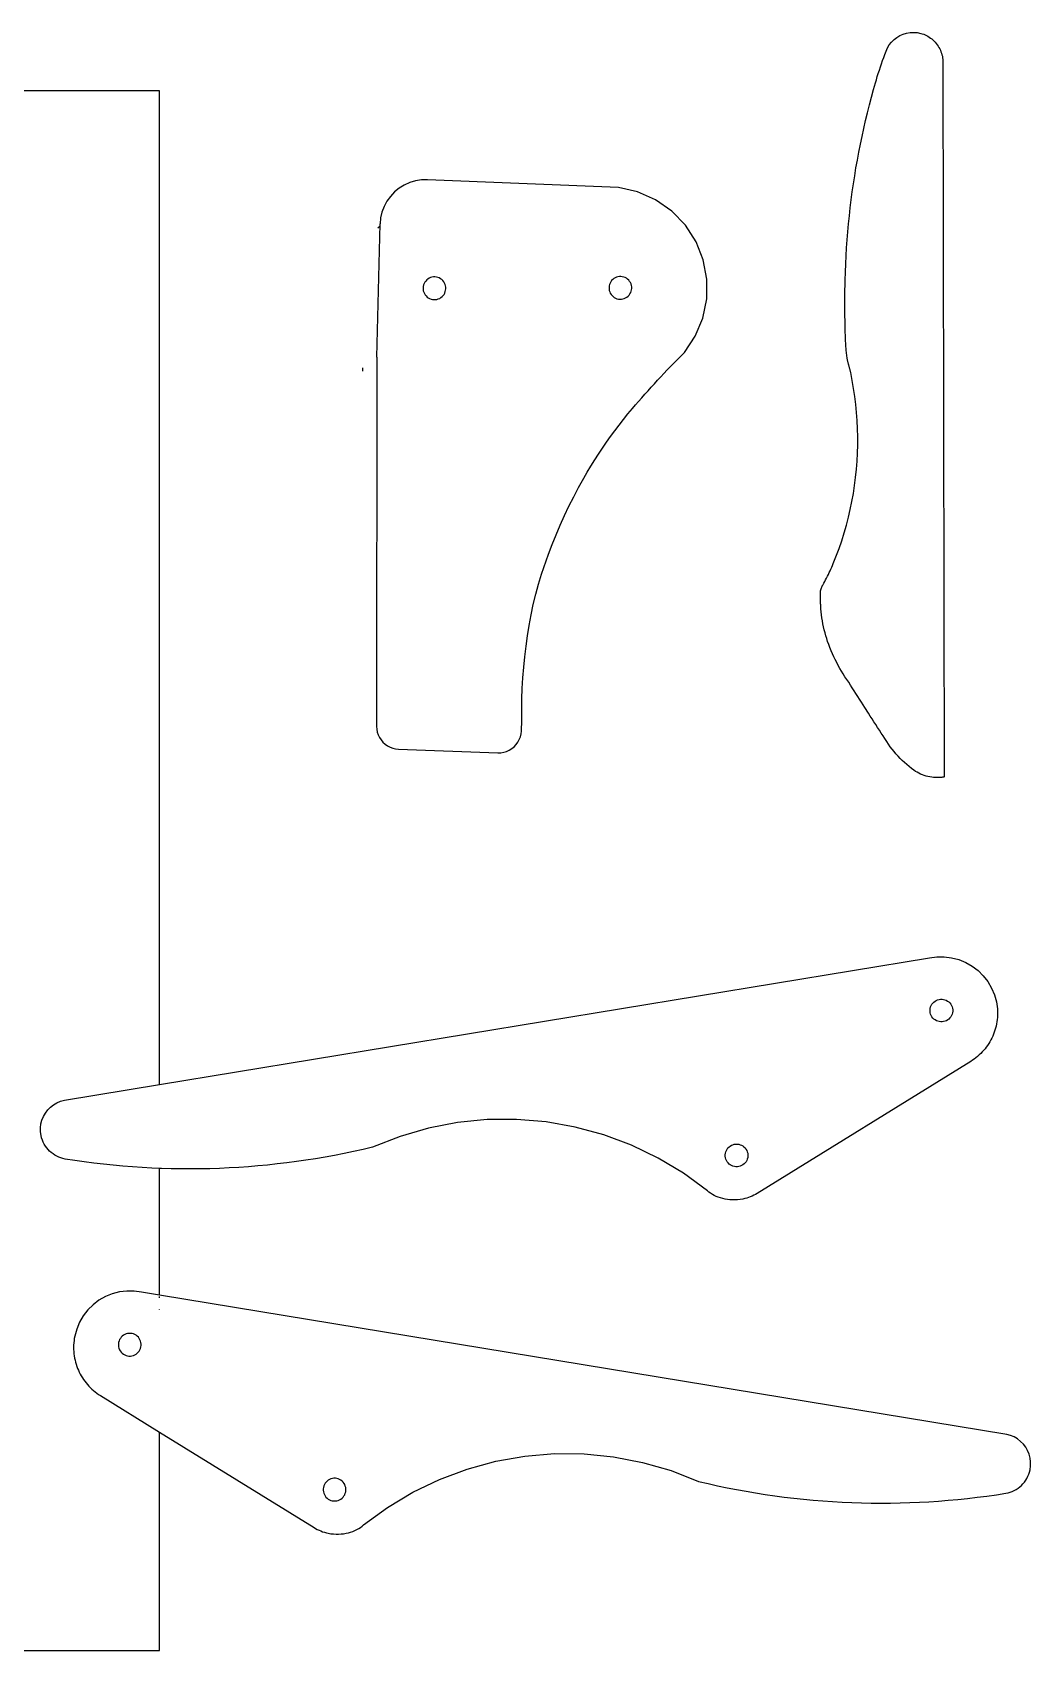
# Model space of a CAD drawing. Extents: x -8 to 8, y -4.7 to 4.7.
# Drawn here: x 2.22 to 7.98, y -4.67 to 4.67 of the extents above; entities that cross this region are included whole.
import ezdxf

# ---------------------------------------------------------------- set-up
doc = ezdxf.new("R2010")
doc.units = 0
doc.header["$MEASUREMENT"] = 0
doc.layers.get('0').update_dxf_attribs({"linetype": 'CONTINUOUS'})

msp = doc.modelspace()

# ---------------------------------------------------------------- linework, layer by layer
for p, q in [((7.2833, 4.6675), (7.3038, 4.6685)), ((7.3038, 4.6685), (7.3243, 4.6669)), ((7.1443, 4.5597), (7.1527, 4.5785)), ((7.1527, 4.5785), (7.1633, 4.5961)), ((7.1633, 4.5961), (7.176, 4.6123)), ((7.176, 4.6123), (7.1906, 4.6268)), ((7.1906, 4.6268), (7.2069, 4.6393)), ((7.2069, 4.6393), (7.2245, 4.6499)), ((7.2245, 4.6499), (7.2433, 4.6581)), ((7.2433, 4.6581), (7.263, 4.6641)), ((7.263, 4.6641), (7.2833, 4.6675)), ((7.3243, 4.6669), (7.3445, 4.6629)), ((7.3445, 4.6629), (7.3532, 4.6603)), ((7.3532, 4.6603), (7.3617, 4.6573)), ((7.3617, 4.6573), (7.37, 4.6539)), ((7.37, 4.6539), (7.3782, 4.65)), ((7.3782, 4.65), (7.3861, 4.6457)), ((7.3861, 4.6457), (7.3938, 4.641)), ((7.3938, 4.641), (7.4012, 4.6359)), ((7.4012, 4.6359), (7.4084, 4.6304)), ((7.4084, 4.6304), (7.4152, 4.6245)), ((7.4152, 4.6245), (7.4217, 4.6183)), ((7.4217, 4.6183), (7.4279, 4.6117)), ((7.4279, 4.6117), (7.4338, 4.6048)), ((7.4338, 4.6048), (7.4394, 4.5975)), ((7.4394, 4.5975), (7.4446, 4.5898)), ((7.4446, 4.5898), (7.4494, 4.5819)), ((7.4494, 4.5819), (7.4538, 4.5738)), ((7.1119, 4.4687), (7.1181, 4.487)), ((7.1181, 4.487), (7.1245, 4.5052)), ((7.1245, 4.5052), (7.1309, 4.5235)), ((7.1309, 4.5235), (7.1375, 4.5416)), ((7.1375, 4.5416), (7.1443, 4.5597)), ((7.4538, 4.5738), (7.4577, 4.5655)), ((7.4577, 4.5655), (7.4613, 4.5569)), ((7.4613, 4.5569), (7.4644, 4.5482)), ((7.4644, 4.5482), (7.467, 4.5394)), ((7.467, 4.5394), (7.4692, 4.5304)), ((7.4692, 4.5304), (7.4709, 4.5213)), ((7.4709, 4.5213), (7.4721, 4.5122)), ((7.4721, 4.5122), (7.4787, 0.3724)), ((7.083, 4.3764), (7.0885, 4.395)), ((7.0885, 4.395), (7.0941, 4.4135)), ((7.0941, 4.4135), (7.0999, 4.4319)), ((7.0999, 4.4319), (7.1059, 4.4503)), ((7.1059, 4.4503), (7.1119, 4.4687)), ((2.9553, 4.3315), (-6.0447, 4.3315)), ((2.9553, -1.4026), (2.9553, 4.3315)), ((7.0601, 4.2945), (7.0723, 4.3393)), ((7.0723, 4.3393), (7.0776, 4.3579)), ((7.0776, 4.3579), (7.083, 4.3764)), ((7.0263, 4.1593), (7.0371, 4.2045)), ((7.0371, 4.2045), (7.0484, 4.2495)), ((7.0484, 4.2495), (7.0601, 4.2945)), ((7.0061, 4.0686), (7.016, 4.114)), ((7.016, 4.114), (7.0263, 4.1593)), ((6.9877, 3.9776), (6.9967, 4.0232)), ((6.9967, 4.0232), (7.0061, 4.0686)), ((6.9712, 3.8862), (6.9792, 3.9319)), ((6.9792, 3.9319), (6.9877, 3.9776)), ((6.9566, 3.7944), (6.9637, 3.8403)), ((6.9637, 3.8403), (6.9712, 3.8862)), ((4.3099, 3.7477), (4.2862, 3.7224)), ((4.3366, 3.7696), (4.3099, 3.7477)), ((4.3661, 3.7878), (4.3366, 3.7696)), ((4.3976, 3.802), (4.3661, 3.7878)), ((4.4308, 3.8118), (4.3976, 3.802)), ((4.465, 3.8173), (4.4308, 3.8118)), ((4.4995, 3.8181), (4.465, 3.8173)), ((5.601, 3.773), (4.4995, 3.8181)), ((5.7117, 3.7481), (5.601, 3.773)), ((5.8155, 3.7024), (5.7117, 3.7481)), ((6.9439, 3.7024), (6.95, 3.7485)), ((6.95, 3.7485), (6.9566, 3.7944)), ((4.2499, 3.6637), (4.2379, 3.6312)), ((4.2661, 3.6942), (4.2499, 3.6637)), ((4.2862, 3.7224), (4.2661, 3.6942)), ((5.9085, 3.6376), (5.8155, 3.7024)), ((6.933, 3.6101), (6.9382, 3.6563)), ((6.9382, 3.6563), (6.9439, 3.7024)), ((4.2079, 2.7949), (4.227, 3.563)), ((4.2142, 3.5404), (4.2268, 3.5517)), ((4.2302, 3.5975), (4.227, 3.563)), ((4.2379, 3.6312), (4.2302, 3.5975)), ((5.9873, 3.5561), (5.9085, 3.6376)), ((6.0488, 3.4608), (5.9873, 3.5561)), ((6.9241, 3.5176), (6.9283, 3.5639)), ((6.9283, 3.5639), (6.933, 3.6101)), ((6.0909, 3.3556), (6.0488, 3.4608)), ((6.9171, 3.425), (6.9203, 3.4713)), ((6.9203, 3.4713), (6.9241, 3.5176)), ((6.9119, 3.3322), (6.9143, 3.3786)), ((6.9143, 3.3786), (6.9171, 3.425)), ((6.1119, 3.2441), (6.0909, 3.3556)), ((6.9087, 3.2393), (6.9101, 3.2858)), ((6.9101, 3.2858), (6.9119, 3.3322)), ((4.4757, 3.2031), (4.4748, 3.1946)), ((4.4748, 3.1946), (4.475, 3.186)), ((4.475, 3.186), (4.4763, 3.1775)), ((4.4777, 3.2114), (4.4757, 3.2031)), ((4.4763, 3.1775), (4.4787, 3.1693)), ((4.4808, 3.2194), (4.4777, 3.2114)), ((4.4849, 3.2269), (4.4808, 3.2194)), ((4.4899, 3.2338), (4.4849, 3.2269)), ((4.4958, 3.24), (4.4899, 3.2338)), ((4.5025, 3.2454), (4.4958, 3.24)), ((4.5098, 3.2499), (4.5025, 3.2454)), ((4.5176, 3.2533), (4.5098, 3.2499)), ((4.5258, 3.2558), (4.5176, 3.2533)), ((4.5343, 3.2571), (4.5258, 3.2558)), ((4.5428, 3.2573), (4.5343, 3.2571)), ((4.5514, 3.2564), (4.5428, 3.2573)), ((4.5597, 3.2544), (4.5514, 3.2564)), ((4.5677, 3.2513), (4.5597, 3.2544)), ((4.5752, 3.2472), (4.5677, 3.2513)), ((4.5821, 3.2421), (4.5752, 3.2472)), ((4.5883, 3.2362), (4.5821, 3.2421)), ((4.5937, 3.2296), (4.5883, 3.2362)), ((4.5982, 3.2223), (4.5937, 3.2296)), ((4.6016, 3.2144), (4.5982, 3.2223)), ((4.604, 3.2062), (4.6016, 3.2144)), ((4.6026, 3.1724), (4.6047, 3.1807)), ((4.6054, 3.1978), (4.604, 3.2062)), ((4.6047, 3.1807), (4.6056, 3.1892)), ((4.6056, 3.1892), (4.6054, 3.1978)), ((5.548, 3.2054), (5.5471, 3.1969)), ((5.5471, 3.1969), (5.5473, 3.1884)), ((5.5473, 3.1884), (5.5486, 3.1799)), ((5.55, 3.2138), (5.548, 3.2054)), ((5.5486, 3.1799), (5.5511, 3.1717)), ((5.5531, 3.2217), (5.55, 3.2138)), ((5.5572, 3.2293), (5.5531, 3.2217)), ((5.5622, 3.2362), (5.5572, 3.2293)), ((5.5682, 3.2424), (5.5622, 3.2362)), ((5.5748, 3.2478), (5.5682, 3.2424)), ((5.5821, 3.2522), (5.5748, 3.2478)), ((5.59, 3.2557), (5.5821, 3.2522)), ((5.5982, 3.2581), (5.59, 3.2557)), ((5.6066, 3.2594), (5.5982, 3.2581)), ((5.6152, 3.2596), (5.6066, 3.2594)), ((5.6237, 3.2587), (5.6152, 3.2596)), ((5.632, 3.2567), (5.6237, 3.2587)), ((5.64, 3.2536), (5.632, 3.2567)), ((5.6475, 3.2495), (5.64, 3.2536)), ((5.6545, 3.2445), (5.6475, 3.2495)), ((5.6607, 3.2386), (5.6545, 3.2445)), ((5.666, 3.2319), (5.6607, 3.2386)), ((5.6705, 3.2246), (5.666, 3.2319)), ((5.674, 3.2168), (5.6705, 3.2246)), ((5.6719, 3.1667), (5.675, 3.1747)), ((5.6764, 3.2086), (5.674, 3.2168)), ((5.675, 3.1747), (5.677, 3.183)), ((5.6777, 3.2001), (5.6764, 3.2086)), ((5.677, 3.183), (5.6779, 3.1916)), ((5.6779, 3.1916), (5.6777, 3.2001)), ((6.111, 3.1307), (6.1119, 3.2441)), ((6.9073, 3.1508), (6.9076, 3.1803)), ((6.9076, 3.1803), (6.9081, 3.2098)), ((6.9081, 3.2098), (6.9087, 3.2393)), ((4.4787, 3.1693), (4.4822, 3.1615)), ((4.4822, 3.1615), (4.4866, 3.1542)), ((4.4866, 3.1542), (4.492, 3.1475)), ((4.492, 3.1475), (4.4982, 3.1416)), ((4.4982, 3.1416), (4.5051, 3.1366)), ((4.5051, 3.1366), (4.5127, 3.1325)), ((4.5127, 3.1325), (4.5206, 3.1294)), ((4.5206, 3.1294), (4.529, 3.1274)), ((4.529, 3.1274), (4.5375, 3.1265)), ((4.5375, 3.1265), (4.546, 3.1267)), ((4.546, 3.1267), (4.5545, 3.128)), ((4.5545, 3.128), (4.5627, 3.1304)), ((4.5627, 3.1304), (4.5705, 3.1339)), ((4.5705, 3.1339), (4.5779, 3.1384)), ((4.5779, 3.1384), (4.5845, 3.1437)), ((4.5845, 3.1437), (4.5904, 3.1499)), ((4.5904, 3.1499), (4.5955, 3.1569)), ((4.5955, 3.1569), (4.5996, 3.1644)), ((4.5996, 3.1644), (4.6026, 3.1724)), ((5.5511, 3.1717), (5.5545, 3.1639)), ((5.5545, 3.1639), (5.559, 3.1565)), ((5.559, 3.1565), (5.5644, 3.1499)), ((5.5644, 3.1499), (5.5706, 3.144)), ((5.5706, 3.144), (5.5775, 3.1389)), ((5.5775, 3.1389), (5.585, 3.1348)), ((5.585, 3.1348), (5.593, 3.1318)), ((5.593, 3.1318), (5.6013, 3.1297)), ((5.6013, 3.1297), (5.6098, 3.1288)), ((5.6098, 3.1288), (5.6184, 3.129)), ((5.6184, 3.129), (5.6268, 3.1304)), ((5.6268, 3.1304), (5.6351, 3.1328)), ((5.6351, 3.1328), (5.6429, 3.1362)), ((5.6429, 3.1362), (5.6502, 3.1407)), ((5.6502, 3.1407), (5.6569, 3.1461)), ((5.6569, 3.1461), (5.6628, 3.1523)), ((5.6628, 3.1523), (5.6678, 3.1592)), ((5.6678, 3.1592), (5.6719, 3.1667)), ((6.0883, 3.0197), (6.111, 3.1307)), ((6.9071, 3.1213), (6.9073, 3.1508)), ((6.9071, 3.0917), (6.9071, 3.1213)), ((6.9072, 3.0622), (6.9071, 3.0917)), ((6.0446, 2.915), (6.0883, 3.0197)), ((6.9075, 3.0327), (6.9072, 3.0622)), ((6.908, 3.0032), (6.9075, 3.0327)), ((6.9086, 2.9737), (6.908, 3.0032)), ((5.9816, 2.8208), (6.0446, 2.915)), ((6.9094, 2.9442), (6.9086, 2.9737)), ((6.9103, 2.9146), (6.9094, 2.9442)), ((6.9114, 2.8851), (6.9103, 2.9146)), ((5.9016, 2.7405), (5.9816, 2.8208)), ((6.9118, 2.8774), (6.9114, 2.8851)), ((6.9122, 2.8697), (6.9118, 2.8774)), ((6.9126, 2.862), (6.9122, 2.8697)), ((6.9132, 2.8542), (6.9126, 2.862)), ((6.9138, 2.8465), (6.9132, 2.8542)), ((6.9144, 2.8388), (6.9138, 2.8465)), ((6.9152, 2.8311), (6.9144, 2.8388)), ((6.916, 2.8234), (6.9152, 2.8311)), ((6.9168, 2.8157), (6.916, 2.8234)), ((6.9178, 2.808), (6.9168, 2.8157)), ((6.9188, 2.8004), (6.9178, 2.808)), ((4.1251, 2.7323), (4.1251, 2.7128)), ((4.2079, 2.7949), (4.2067, 0.664)), ((5.864, 2.7011), (5.8827, 2.7208)), ((5.8827, 2.7208), (5.9016, 2.7405)), ((6.9198, 2.7927), (6.9188, 2.8004)), ((6.9204, 2.789), (6.9198, 2.7927)), ((6.921, 2.7854), (6.9204, 2.789)), ((6.9216, 2.7817), (6.921, 2.7854)), ((6.9223, 2.7781), (6.9216, 2.7817)), ((6.923, 2.7745), (6.9223, 2.7781)), ((6.9238, 2.7709), (6.923, 2.7745)), ((6.9246, 2.7672), (6.9238, 2.7709)), ((6.9255, 2.7636), (6.9246, 2.7672)), ((6.9264, 2.7601), (6.9255, 2.7636)), ((6.9274, 2.7565), (6.9264, 2.7601)), ((6.9284, 2.7529), (6.9274, 2.7565)), ((6.9294, 2.7494), (6.9284, 2.7529)), ((6.9305, 2.7458), (6.9294, 2.7494)), ((6.9315, 2.7423), (6.9305, 2.7458)), ((6.9325, 2.7387), (6.9315, 2.7423)), ((6.9335, 2.7351), (6.9325, 2.7387)), ((6.9344, 2.7316), (6.9335, 2.7351)), ((6.9354, 2.728), (6.9344, 2.7316)), ((6.9363, 2.7244), (6.9354, 2.728)), ((6.9372, 2.7208), (6.9363, 2.7244)), ((6.938, 2.7172), (6.9372, 2.7208)), ((6.9389, 2.7136), (6.938, 2.7172)), ((6.9397, 2.71), (6.9389, 2.7136)), ((6.9405, 2.7064), (6.9397, 2.71)), ((5.7719, 2.6009), (5.7901, 2.6211)), ((5.7901, 2.6211), (5.8084, 2.6413)), ((5.8084, 2.6413), (5.8268, 2.6613)), ((5.8268, 2.6613), (5.8454, 2.6813)), ((5.8454, 2.6813), (5.864, 2.7011)), ((6.9497, 2.6605), (6.9405, 2.7064)), ((6.9577, 2.6144), (6.9497, 2.6605)), ((6.9647, 2.568), (6.9577, 2.6144)), ((5.7002, 2.519), (5.718, 2.5396)), ((5.718, 2.5396), (5.7359, 2.5602)), ((5.7359, 2.5602), (5.7538, 2.5806)), ((5.7538, 2.5806), (5.7719, 2.6009)), ((6.9704, 2.5216), (6.9647, 2.568)), ((6.975, 2.475), (6.9704, 2.5216)), ((5.6053, 2.4027), (5.6306, 2.435)), ((5.6306, 2.435), (5.6563, 2.4668)), ((5.6563, 2.4668), (5.6826, 2.4983)), ((5.6826, 2.4983), (5.7002, 2.519)), ((6.9784, 2.4283), (6.975, 2.475)), ((6.9806, 2.3815), (6.9784, 2.4283)), ((5.5325, 2.3036), (5.5562, 2.337)), ((5.5562, 2.337), (5.5805, 2.37)), ((5.5805, 2.37), (5.6053, 2.4027)), ((6.9816, 2.3347), (6.9806, 2.3815)), ((6.9815, 2.2878), (6.9816, 2.3347)), ((5.4865, 2.2357), (5.5093, 2.2698)), ((5.5093, 2.2698), (5.5325, 2.3036)), ((6.9777, 2.1943), (6.9802, 2.241)), ((6.9802, 2.241), (6.9815, 2.2878)), ((5.4216, 2.1313), (5.4427, 2.1665)), ((5.4427, 2.1665), (5.4644, 2.2013)), ((5.4644, 2.2013), (5.4865, 2.2357)), ((6.9693, 2.101), (6.9741, 2.1476)), ((6.9741, 2.1476), (6.9777, 2.1943)), ((5.3716, 2.043), (5.401, 2.0959)), ((5.401, 2.0959), (5.4216, 2.1313)), ((6.9561, 2.0082), (6.9633, 2.0545)), ((6.9633, 2.0545), (6.9693, 2.101)), ((5.3161, 1.9353), (5.3433, 1.9894)), ((5.3433, 1.9894), (5.3716, 2.043)), ((6.9383, 1.9162), (6.9478, 1.9621)), ((6.9478, 1.9621), (6.9561, 2.0082)), ((5.2652, 1.8255), (5.29, 1.8807)), ((5.29, 1.8807), (5.3161, 1.9353)), ((6.9159, 1.8251), (6.9277, 1.8705)), ((6.9277, 1.8705), (6.9383, 1.9162)), ((5.2414, 1.7698), (5.2652, 1.8255)), ((6.889, 1.7354), (6.903, 1.7801)), ((6.903, 1.7801), (6.9159, 1.8251)), ((5.1975, 1.6569), (5.2189, 1.7136)), ((5.2189, 1.7136), (5.2414, 1.7698)), ((6.8402, 1.6035), (6.8738, 1.691)), ((6.8738, 1.691), (6.889, 1.7354)), ((5.1584, 1.5423), (5.1975, 1.6569)), ((6.8312, 1.5824), (6.8358, 1.593)), ((6.8358, 1.593), (6.8402, 1.6035)), ((5.1407, 1.4844), (5.1584, 1.5423)), ((6.7854, 1.4899), (6.7909, 1.5)), ((6.7909, 1.5), (6.7963, 1.5101)), ((6.7963, 1.5101), (6.8016, 1.5203)), ((6.8016, 1.5203), (6.8068, 1.5305)), ((6.8068, 1.5305), (6.8119, 1.5408)), ((6.8119, 1.5408), (6.8169, 1.5511)), ((6.8169, 1.5511), (6.8218, 1.5615)), ((6.8218, 1.5615), (6.8266, 1.5719)), ((6.8266, 1.5719), (6.8312, 1.5824)), ((5.1105, 1.3667), (5.1241, 1.4262)), ((5.1241, 1.4262), (5.1407, 1.4844)), ((6.7658, 1.4373), (6.7659, 1.4385)), ((6.7658, 1.4361), (6.7658, 1.4373)), ((6.7658, 1.4349), (6.7658, 1.4361)), ((6.7658, 1.4338), (6.7658, 1.4349)), ((6.7658, 1.4275), (6.7658, 1.4338)), ((6.7659, 1.4213), (6.7658, 1.4275)), ((6.7659, 1.4385), (6.766, 1.4397)), ((6.766, 1.4151), (6.7659, 1.4213)), ((6.766, 1.4397), (6.7661, 1.4408)), ((6.7661, 1.4089), (6.766, 1.4151)), ((6.7661, 1.4408), (6.7662, 1.442)), ((6.7663, 1.4027), (6.7661, 1.4089)), ((6.7662, 1.442), (6.7664, 1.4432)), ((6.7665, 1.3965), (6.7663, 1.4027)), ((6.7664, 1.4432), (6.7666, 1.4443)), ((6.7666, 1.4443), (6.7668, 1.4455)), ((6.7668, 1.4455), (6.767, 1.4467)), ((6.767, 1.4467), (6.7673, 1.4478)), ((6.7673, 1.4478), (6.768, 1.4506)), ((6.768, 1.4506), (6.7687, 1.4534)), ((6.7687, 1.4534), (6.7695, 1.4562)), ((6.7695, 1.4562), (6.7704, 1.4589)), ((6.7704, 1.4589), (6.7714, 1.4616)), ((6.7714, 1.4616), (6.7724, 1.4643)), ((6.7724, 1.4643), (6.7735, 1.467)), ((6.7735, 1.467), (6.7746, 1.4696)), ((6.7746, 1.4696), (6.7758, 1.4722)), ((6.7758, 1.4722), (6.7771, 1.4748)), ((6.7771, 1.4748), (6.7784, 1.4774)), ((6.7784, 1.4774), (6.7798, 1.4799)), ((6.7798, 1.4799), (6.7854, 1.4899)), ((5.0981, 1.307), (5.1105, 1.3667)), ((6.7667, 1.3903), (6.7665, 1.3965)), ((6.7669, 1.3841), (6.7667, 1.3903)), ((6.7672, 1.3779), (6.7669, 1.3841)), ((6.7674, 1.3717), (6.7672, 1.3779)), ((6.7677, 1.3655), (6.7674, 1.3717)), ((6.768, 1.3593), (6.7677, 1.3655)), ((6.7692, 1.3419), (6.768, 1.3593)), ((6.7707, 1.3245), (6.7692, 1.3419)), ((6.7726, 1.3071), (6.7707, 1.3245)), ((5.0772, 1.1868), (5.087, 1.247)), ((5.087, 1.247), (5.0981, 1.307)), ((6.7749, 1.2898), (6.7726, 1.3071)), ((6.7777, 1.2725), (6.7749, 1.2898)), ((6.7808, 1.2553), (6.7777, 1.2725)), ((6.7843, 1.2382), (6.7808, 1.2553)), ((6.7882, 1.2212), (6.7843, 1.2382)), ((6.7925, 1.2043), (6.7882, 1.2212)), ((5.0613, 1.0659), (5.0686, 1.1264)), ((5.0686, 1.1264), (5.0772, 1.1868)), ((6.7972, 1.1874), (6.7925, 1.2043)), ((6.8023, 1.1707), (6.7972, 1.1874)), ((6.8078, 1.1541), (6.8023, 1.1707)), ((6.8141, 1.1363), (6.8078, 1.1541)), ((6.8208, 1.1185), (6.8141, 1.1363)), ((5.0552, 1.0052), (5.0613, 1.0659)), ((6.8278, 1.101), (6.8208, 1.1185)), ((6.8353, 1.0836), (6.8278, 1.101)), ((6.8431, 1.0663), (6.8353, 1.0836)), ((6.8513, 1.0492), (6.8431, 1.0663)), ((6.8598, 1.0323), (6.8513, 1.0492)), ((6.8687, 1.0156), (6.8598, 1.0323)), ((5.0469, 0.8835), (5.0504, 0.9444)), ((5.0504, 0.9444), (5.0552, 1.0052)), ((6.8779, 0.999), (6.8687, 1.0156)), ((6.8875, 0.9827), (6.8779, 0.999)), ((6.8975, 0.9666), (6.8875, 0.9827)), ((6.9077, 0.9507), (6.8975, 0.9666)), ((6.9184, 0.9346), (6.9077, 0.9507)), ((6.929, 0.9184), (6.9184, 0.9346)), ((5.0447, 0.8225), (5.0469, 0.8835)), ((6.9395, 0.9023), (6.929, 0.9184)), ((6.9501, 0.8861), (6.9395, 0.9023)), ((6.9606, 0.8699), (6.9501, 0.8861)), ((6.971, 0.8536), (6.9606, 0.8699)), ((6.9815, 0.8374), (6.971, 0.8536)), ((5.0438, 0.7615), (5.0447, 0.8225)), ((5.0441, 0.7005), (5.0438, 0.7615)), ((6.9919, 0.8211), (6.9815, 0.8374)), ((7.0022, 0.8048), (6.9919, 0.8211)), ((7.0126, 0.7885), (7.0022, 0.8048)), ((7.0229, 0.7722), (7.0126, 0.7885)), ((7.0434, 0.7395), (7.0229, 0.7722)), ((4.2067, 0.664), (4.2077, 0.6473)), ((5.0416, 0.6375), (5.0441, 0.7005)), ((7.0537, 0.7231), (7.0434, 0.7395)), ((7.0641, 0.7068), (7.0537, 0.7231)), ((7.0745, 0.6905), (7.0641, 0.7068)), ((7.0849, 0.6743), (7.0745, 0.6905)), ((7.0954, 0.6581), (7.0849, 0.6743)), ((7.1059, 0.6419), (7.0954, 0.6581)), ((4.2077, 0.6473), (4.2109, 0.6309)), ((4.2109, 0.6309), (4.2162, 0.615)), ((4.2162, 0.615), (4.2234, 0.5999)), ((4.2234, 0.5999), (4.2325, 0.5858)), ((4.2325, 0.5858), (4.2433, 0.5731)), ((4.2433, 0.5731), (4.2557, 0.5618)), ((4.2557, 0.5618), (4.2694, 0.5522)), ((5.0114, 0.5591), (5.0215, 0.573)), ((5.0215, 0.573), (5.0296, 0.588)), ((5.0296, 0.588), (5.0357, 0.6039)), ((5.0357, 0.6039), (5.0397, 0.6205)), ((5.0397, 0.6205), (5.0416, 0.6375)), ((7.1165, 0.6257), (7.1059, 0.6419)), ((7.1271, 0.6096), (7.1165, 0.6257)), ((7.1378, 0.5935), (7.1271, 0.6096)), ((7.1484, 0.5774), (7.1378, 0.5935)), ((7.1592, 0.5613), (7.1484, 0.5774)), ((7.1692, 0.5469), (7.1592, 0.5613)), ((4.2694, 0.5522), (4.2842, 0.5444)), ((4.2842, 0.5444), (4.2999, 0.5385)), ((4.2999, 0.5385), (4.3162, 0.5347)), ((4.3162, 0.5347), (4.3328, 0.5331)), ((4.3328, 0.5331), (4.9059, 0.512)), ((4.9059, 0.512), (4.923, 0.5125)), ((4.923, 0.5125), (4.9399, 0.5152)), ((4.9399, 0.5152), (4.9562, 0.5201)), ((4.9562, 0.5201), (4.9718, 0.5271)), ((4.9718, 0.5271), (4.9864, 0.536)), ((4.9864, 0.536), (4.9997, 0.5468)), ((4.9997, 0.5468), (5.0114, 0.5591)), ((7.1796, 0.5327), (7.1692, 0.5469)), ((7.1905, 0.5189), (7.1796, 0.5327)), ((7.2018, 0.5054), (7.1905, 0.5189)), ((7.2135, 0.4923), (7.2018, 0.5054)), ((7.2256, 0.4795), (7.2135, 0.4923)), ((7.238, 0.4671), (7.2256, 0.4795)), ((7.2508, 0.4551), (7.238, 0.4671)), ((7.264, 0.4434), (7.2508, 0.4551)), ((7.2776, 0.4322), (7.264, 0.4434)), ((7.2914, 0.4214), (7.2776, 0.4322)), ((7.3056, 0.411), (7.2914, 0.4214)), ((7.3148, 0.4048), (7.3056, 0.411)), ((7.3243, 0.3991), (7.3148, 0.4048)), ((7.334, 0.3939), (7.3243, 0.3991)), ((7.344, 0.3891), (7.334, 0.3939)), ((7.3542, 0.3848), (7.344, 0.3891)), ((7.3646, 0.3811), (7.3542, 0.3848)), ((7.3751, 0.3778), (7.3646, 0.3811)), ((7.3859, 0.3751), (7.3751, 0.3778)), ((7.3967, 0.3729), (7.3859, 0.3751)), ((7.4076, 0.3712), (7.3967, 0.3729)), ((7.4186, 0.3701), (7.4076, 0.3712)), ((7.4297, 0.3695), (7.4186, 0.3701)), ((7.4334, 0.3694), (7.4297, 0.3695)), ((7.4371, 0.3694), (7.4334, 0.3694)), ((7.4408, 0.3693), (7.4371, 0.3694)), ((7.4445, 0.3694), (7.4408, 0.3693)), ((7.4482, 0.3694), (7.4445, 0.3694)), ((7.4519, 0.3695), (7.4482, 0.3694)), ((7.4556, 0.3696), (7.4519, 0.3695)), ((7.4593, 0.3698), (7.4556, 0.3696)), ((7.463, 0.37), (7.4593, 0.3698)), ((7.4667, 0.3702), (7.463, 0.37)), ((7.4704, 0.3705), (7.4667, 0.3702)), ((7.4741, 0.3708), (7.4704, 0.3705)), ((7.4753, 0.371), (7.4741, 0.3708)), ((7.4765, 0.3714), (7.4753, 0.371)), ((7.4776, 0.3718), (7.4765, 0.3714)), ((7.4787, 0.3724), (7.4776, 0.3718)), ((2.9553, -1.4026), (7.3954, -0.6714)), ((7.3954, -0.6714), (7.4377, -0.6656)), ((7.4377, -0.6656), (7.4804, -0.6654)), ((7.4804, -0.6654), (7.5228, -0.6707)), ((7.5228, -0.6707), (7.5641, -0.6816)), ((7.5641, -0.6816), (7.6037, -0.6977)), ((7.6037, -0.6977), (7.6408, -0.7189)), ((7.6408, -0.7189), (7.6748, -0.7447)), ((7.6748, -0.7447), (7.7052, -0.7747)), ((7.7052, -0.7747), (7.7314, -0.8085)), ((7.7314, -0.8085), (7.7529, -0.8454)), ((7.4088, -0.9391), (7.414, -0.9323)), ((7.414, -0.9323), (7.42, -0.9262)), ((7.42, -0.9262), (7.4268, -0.921)), ((7.4268, -0.921), (7.4342, -0.9167)), ((7.4342, -0.9167), (7.4421, -0.9133)), ((7.4421, -0.9133), (7.4503, -0.9111)), ((7.4503, -0.9111), (7.4588, -0.9099)), ((7.4588, -0.9099), (7.4674, -0.9099)), ((7.4674, -0.9099), (7.4759, -0.9109)), ((7.4759, -0.9109), (7.4842, -0.9131)), ((7.4842, -0.9131), (7.4921, -0.9164)), ((7.4921, -0.9164), (7.4995, -0.9206)), ((7.4995, -0.9206), (7.5063, -0.9258)), ((7.5063, -0.9258), (7.5124, -0.9318)), ((7.5124, -0.9318), (7.5177, -0.9386)), ((7.7529, -0.8454), (7.7695, -0.8847)), ((7.7695, -0.8847), (7.7808, -0.9259)), ((7.7808, -0.9259), (7.7831, -0.9389)), ((7.3981, -0.9713), (7.3992, -0.9628)), ((7.3981, -0.9798), (7.3981, -0.9713)), ((7.3993, -0.9883), (7.3981, -0.9798)), ((7.3992, -0.9628), (7.4013, -0.9545)), ((7.4016, -0.9966), (7.3993, -0.9883)), ((7.4013, -0.9545), (7.4046, -0.9466)), ((7.4049, -1.0045), (7.4016, -0.9966)), ((7.4046, -0.9466), (7.4088, -0.9391)), ((7.4092, -1.0119), (7.4049, -1.0045)), ((7.4144, -1.0186), (7.4092, -1.0119)), ((7.4205, -1.0247), (7.4144, -1.0186)), ((7.4274, -1.0298), (7.4205, -1.0247)), ((7.5069, -1.0242), (7.5001, -1.0295)), ((7.5129, -1.0181), (7.5069, -1.0242)), ((7.5181, -1.0113), (7.5129, -1.0181)), ((7.5177, -0.9386), (7.522, -0.946)), ((7.5223, -1.0039), (7.5181, -1.0113)), ((7.522, -0.946), (7.5253, -0.9538)), ((7.5255, -0.9959), (7.5223, -1.0039)), ((7.5253, -0.9538), (7.5276, -0.9621)), ((7.5277, -0.9877), (7.5255, -0.9959)), ((7.5276, -0.9621), (7.5287, -0.9706)), ((7.5288, -0.9792), (7.5277, -0.9877)), ((7.5287, -0.9706), (7.5288, -0.9792)), ((7.7831, -0.9389), (7.785, -0.9518)), ((7.785, -0.9518), (7.7863, -0.9646)), ((7.7866, -1.0154), (7.7854, -1.0279)), ((7.7863, -0.9646), (7.7871, -0.9774)), ((7.7873, -1.0028), (7.7866, -1.0154)), ((7.7871, -0.9774), (7.7874, -0.9902)), ((7.7874, -0.9902), (7.7873, -1.0028)), ((7.4348, -1.0341), (7.4274, -1.0298)), ((7.4427, -1.0373), (7.4348, -1.0341)), ((7.451, -1.0395), (7.4427, -1.0373)), ((7.4595, -1.0406), (7.451, -1.0395)), ((7.4681, -1.0405), (7.4595, -1.0406)), ((7.4765, -1.0394), (7.4681, -1.0405)), ((7.4848, -1.0371), (7.4765, -1.0394)), ((7.4927, -1.0338), (7.4848, -1.0371)), ((7.5001, -1.0295), (7.4927, -1.0338)), ((7.7644, -1.1117), (7.7597, -1.1231)), ((7.7687, -1.1002), (7.7644, -1.1117)), ((7.7726, -1.0886), (7.7687, -1.1002)), ((7.7761, -1.0767), (7.7726, -1.0886)), ((7.7791, -1.0647), (7.7761, -1.0767)), ((7.7817, -1.0526), (7.7791, -1.0647)), ((7.7838, -1.0403), (7.7817, -1.0526)), ((7.7854, -1.0279), (7.7838, -1.0403)), ((7.7074, -1.2054), (7.6992, -1.2145)), ((7.7153, -1.196), (7.7074, -1.2054)), ((7.7228, -1.1864), (7.7153, -1.196)), ((7.7299, -1.1764), (7.7228, -1.1864)), ((7.7366, -1.1662), (7.7299, -1.1764)), ((7.743, -1.1558), (7.7366, -1.1662)), ((7.7489, -1.1451), (7.743, -1.1558)), ((7.7545, -1.1342), (7.7489, -1.1451)), ((7.7597, -1.1231), (7.7545, -1.1342)), ((7.6325, -1.2692), (6.4009, -2.0304)), ((7.643, -1.2624), (7.6325, -1.2692)), ((7.6532, -1.2553), (7.643, -1.2624)), ((7.663, -1.2478), (7.6532, -1.2553)), ((7.6726, -1.24), (7.663, -1.2478)), ((7.6818, -1.2318), (7.6726, -1.24)), ((7.6907, -1.2233), (7.6818, -1.2318)), ((7.6992, -1.2145), (7.6907, -1.2233)), ((2.3846, -1.499), (2.4064, -1.493)), ((2.4064, -1.493), (2.9553, -1.4026)), ((2.2773, -1.6075), (2.2858, -1.5866)), ((2.2858, -1.5866), (2.297, -1.567)), ((2.297, -1.567), (2.3106, -1.549)), ((2.3106, -1.549), (2.3265, -1.533)), ((2.3265, -1.533), (2.3443, -1.5191)), ((2.3443, -1.5191), (2.3638, -1.5077)), ((2.3638, -1.5077), (2.3846, -1.499)), ((2.2687, -1.6517), (2.2715, -1.6293)), ((2.2688, -1.6743), (2.2687, -1.6517)), ((2.2719, -1.6967), (2.2688, -1.6743)), ((2.2715, -1.6293), (2.2773, -1.6075)), ((4.5062, -1.6542), (4.3422, -1.7018)), ((4.6738, -1.6218), (4.5062, -1.6542)), ((4.8437, -1.6049), (4.6738, -1.6218)), ((5.0144, -1.6036), (4.8437, -1.6049)), ((5.1845, -1.6178), (5.0144, -1.6036)), ((5.3526, -1.6476), (5.1845, -1.6178)), ((5.5173, -1.6925), (5.3526, -1.6476)), ((2.2751, -1.7098), (2.2719, -1.6967)), ((2.2793, -1.7225), (2.2751, -1.7098)), ((2.2843, -1.7347), (2.2793, -1.7225)), ((2.2902, -1.7463), (2.2843, -1.7347)), ((2.297, -1.7573), (2.2902, -1.7463)), ((2.3044, -1.7678), (2.297, -1.7573)), ((2.3126, -1.7776), (2.3044, -1.7678)), ((4.1833, -1.7641), (4.1288, -1.7769)), ((4.3422, -1.7018), (4.1833, -1.7641)), ((5.6772, -1.7524), (5.5173, -1.6925)), ((5.8309, -1.8266), (5.6772, -1.7524)), ((6.2278, -1.7752), (6.233, -1.7684)), ((6.233, -1.7684), (6.239, -1.7623)), ((6.239, -1.7623), (6.2458, -1.7571)), ((6.2458, -1.7571), (6.2532, -1.7528)), ((6.2532, -1.7528), (6.2611, -1.7495)), ((6.2611, -1.7495), (6.2693, -1.7472)), ((6.2693, -1.7472), (6.2778, -1.746)), ((6.2778, -1.746), (6.2864, -1.746)), ((6.2864, -1.746), (6.2949, -1.7471)), ((6.2949, -1.7471), (6.3031, -1.7492)), ((6.3031, -1.7492), (6.3111, -1.7525)), ((6.3111, -1.7525), (6.3185, -1.7567)), ((6.3185, -1.7567), (6.3253, -1.7619)), ((6.3253, -1.7619), (6.3314, -1.7679)), ((6.3314, -1.7679), (6.3367, -1.7747)), ((2.3215, -1.7867), (2.3126, -1.7776)), ((2.3309, -1.7951), (2.3215, -1.7867)), ((2.341, -1.8028), (2.3309, -1.7951)), ((2.3516, -1.8098), (2.341, -1.8028)), ((2.3626, -1.816), (2.3516, -1.8098)), ((2.3741, -1.8213), (2.3626, -1.816)), ((2.386, -1.8258), (2.3741, -1.8213)), ((2.3982, -1.8294), (2.386, -1.8258)), ((2.4108, -1.8322), (2.3982, -1.8294)), ((2.4661, -1.8407), (2.4108, -1.8322)), ((2.5214, -1.8485), (2.4661, -1.8407)), ((2.5768, -1.8557), (2.5214, -1.8485)), ((2.6323, -1.8621), (2.5768, -1.8557)), ((2.6879, -1.8679), (2.6323, -1.8621)), ((3.5782, -1.8666), (3.5227, -1.8718)), ((3.6336, -1.8607), (3.5782, -1.8666)), ((3.689, -1.8541), (3.6336, -1.8607)), ((3.7443, -1.8469), (3.689, -1.8541)), ((3.7995, -1.8389), (3.7443, -1.8469)), ((3.8546, -1.8303), (3.7995, -1.8389)), ((3.9097, -1.821), (3.8546, -1.8303)), ((3.9646, -1.811), (3.9097, -1.821)), ((4.0194, -1.8003), (3.9646, -1.811)), ((4.0742, -1.7889), (4.0194, -1.8003)), ((4.1288, -1.7769), (4.0742, -1.7889)), ((5.9773, -1.9145), (5.8309, -1.8266)), ((6.2171, -1.8074), (6.2182, -1.7989)), ((6.2171, -1.816), (6.2171, -1.8074)), ((6.2183, -1.8244), (6.2171, -1.816)), ((6.2182, -1.7989), (6.2203, -1.7906)), ((6.2206, -1.8327), (6.2183, -1.8244)), ((6.2203, -1.7906), (6.2236, -1.7827)), ((6.2239, -1.8406), (6.2206, -1.8327)), ((6.2236, -1.7827), (6.2278, -1.7752)), ((6.2282, -1.848), (6.2239, -1.8406)), ((6.2334, -1.8548), (6.2282, -1.848)), ((6.2395, -1.8608), (6.2334, -1.8548)), ((6.2463, -1.866), (6.2395, -1.8608)), ((6.2538, -1.8702), (6.2463, -1.866)), ((6.3191, -1.8656), (6.3117, -1.8699)), ((6.3259, -1.8603), (6.3191, -1.8656)), ((6.3319, -1.8542), (6.3259, -1.8603)), ((6.3371, -1.8474), (6.3319, -1.8542)), ((6.3367, -1.7747), (6.341, -1.7821)), ((6.3413, -1.84), (6.3371, -1.8474)), ((6.341, -1.7821), (6.3443, -1.79)), ((6.3445, -1.832), (6.3413, -1.84)), ((6.3443, -1.79), (6.3466, -1.7982)), ((6.3467, -1.8238), (6.3445, -1.832)), ((6.3466, -1.7982), (6.3477, -1.8067)), ((6.3478, -1.8153), (6.3467, -1.8238)), ((6.3477, -1.8067), (6.3478, -1.8153)), ((2.7435, -1.8729), (2.6879, -1.8679)), ((2.7991, -1.8773), (2.7435, -1.8729)), ((2.8547, -1.881), (2.7991, -1.8773)), ((2.9104, -1.884), (2.8547, -1.881)), ((2.9553, -1.8859), (2.9104, -1.884)), ((2.9553, -2.6166), (2.9553, -1.8859)), ((2.9661, -1.8864), (2.9553, -1.8859)), ((3.0218, -1.888), (2.9661, -1.8864)), ((3.0775, -1.8889), (3.0218, -1.888)), ((3.1332, -1.8892), (3.0775, -1.8889)), ((3.1889, -1.8888), (3.1332, -1.8892)), ((3.2446, -1.8877), (3.1889, -1.8888)), ((3.3003, -1.8859), (3.2446, -1.8877)), ((3.356, -1.8834), (3.3003, -1.8859)), ((3.4116, -1.8802), (3.356, -1.8834)), ((3.4672, -1.8764), (3.4116, -1.8802)), ((3.5227, -1.8718), (3.4672, -1.8764)), ((6.1149, -2.0154), (5.9773, -1.9145)), ((6.2617, -1.8734), (6.2538, -1.8702)), ((6.27, -1.8756), (6.2617, -1.8734)), ((6.2785, -1.8767), (6.27, -1.8756)), ((6.2871, -1.8766), (6.2785, -1.8767)), ((6.2955, -1.8755), (6.2871, -1.8766)), ((6.3038, -1.8732), (6.2955, -1.8755)), ((6.3117, -1.8699), (6.3038, -1.8732)), ((6.1235, -2.0227), (6.1149, -2.0154)), ((6.1328, -2.0296), (6.1235, -2.0227)), ((6.1429, -2.036), (6.1328, -2.0296)), ((6.1536, -2.042), (6.1429, -2.036)), ((6.1651, -2.0475), (6.1536, -2.042)), ((6.1771, -2.0524), (6.1651, -2.0475)), ((6.1896, -2.0567), (6.1771, -2.0524)), ((6.3515, -2.054), (6.3408, -2.0575)), ((6.3619, -2.0501), (6.3515, -2.054)), ((6.372, -2.0458), (6.3619, -2.0501)), ((6.3819, -2.0411), (6.372, -2.0458)), ((6.3916, -2.036), (6.3819, -2.0411)), ((6.4009, -2.0304), (6.3916, -2.036)), ((6.2027, -2.0604), (6.1896, -2.0567)), ((6.2162, -2.0634), (6.2027, -2.0604)), ((6.2301, -2.0657), (6.2162, -2.0634)), ((6.2443, -2.0673), (6.2301, -2.0657)), ((6.2589, -2.0681), (6.2443, -2.0673)), ((6.2736, -2.0682), (6.2589, -2.0681)), ((6.2886, -2.0673), (6.2736, -2.0682)), ((6.3036, -2.0656), (6.2886, -2.0673)), ((6.3188, -2.063), (6.3036, -2.0656)), ((6.3299, -2.0605), (6.3188, -2.063)), ((6.3408, -2.0575), (6.3299, -2.0605)), ((2.6827, -2.6096), (2.6432, -2.6258)), ((2.724, -2.5988), (2.6827, -2.6096)), ((2.7664, -2.5935), (2.724, -2.5988)), ((2.8091, -2.5937), (2.7664, -2.5935)), ((2.8514, -2.5995), (2.8091, -2.5937)), ((2.9553, -2.6166), (2.8514, -2.5995)), ((2.5417, -2.7028), (2.5155, -2.7366)), ((2.572, -2.6728), (2.5417, -2.7028)), ((2.606, -2.6469), (2.572, -2.6728)), ((2.6432, -2.6258), (2.606, -2.6469)), ((7.8405, -3.4211), (2.9553, -2.6166)), ((2.9553, -2.6323), (2.9553, -2.6259)), ((2.9553, -2.701), (2.9553, -2.6976)), ((2.4939, -2.7734), (2.4774, -2.8128)), ((2.5155, -2.7366), (2.4939, -2.7734)), ((2.4605, -2.8927), (2.4597, -2.9055)), ((2.4619, -2.8798), (2.4605, -2.8927)), ((2.4637, -2.8669), (2.4619, -2.8798)), ((2.4661, -2.854), (2.4637, -2.8669)), ((2.4774, -2.8128), (2.4661, -2.854)), ((2.7193, -2.8902), (2.7181, -2.8987)), ((2.7215, -2.8819), (2.7193, -2.8902)), ((2.7249, -2.874), (2.7215, -2.8819)), ((2.7292, -2.8667), (2.7249, -2.874)), ((2.7344, -2.8599), (2.7292, -2.8667)), ((2.7405, -2.8539), (2.7344, -2.8599)), ((2.7473, -2.8487), (2.7405, -2.8539)), ((2.7548, -2.8444), (2.7473, -2.8487)), ((2.7627, -2.8412), (2.7548, -2.8444)), ((2.771, -2.839), (2.7627, -2.8412)), ((2.7795, -2.838), (2.771, -2.839)), ((2.788, -2.838), (2.7795, -2.838)), ((2.7965, -2.8392), (2.788, -2.838)), ((2.8048, -2.8414), (2.7965, -2.8392)), ((2.8127, -2.8448), (2.8048, -2.8414)), ((2.8201, -2.8491), (2.8127, -2.8448)), ((2.8268, -2.8543), (2.8201, -2.8491)), ((2.8329, -2.8604), (2.8268, -2.8543)), ((2.838, -2.8672), (2.8329, -2.8604)), ((2.8423, -2.8747), (2.838, -2.8672)), ((2.8455, -2.8826), (2.8423, -2.8747)), ((2.8477, -2.8909), (2.8455, -2.8826)), ((2.8488, -2.8994), (2.8477, -2.8909)), ((2.4597, -2.9055), (2.4594, -2.9183)), ((2.4594, -2.9183), (2.4596, -2.9309)), ((2.4596, -2.9309), (2.4603, -2.9435)), ((2.4603, -2.9435), (2.4614, -2.956)), ((2.4614, -2.956), (2.4631, -2.9684)), ((2.4631, -2.9684), (2.4652, -2.9807)), ((2.4652, -2.9807), (2.4677, -2.9928)), ((2.7181, -2.8987), (2.7181, -2.9072)), ((2.7181, -2.9072), (2.7191, -2.9157)), ((2.7191, -2.9157), (2.7213, -2.924)), ((2.7213, -2.924), (2.7246, -2.932)), ((2.7246, -2.932), (2.7288, -2.9394)), ((2.7288, -2.9394), (2.734, -2.9462)), ((2.734, -2.9462), (2.74, -2.9523)), ((2.74, -2.9523), (2.7468, -2.9575)), ((2.7468, -2.9575), (2.7542, -2.9619)), ((2.7542, -2.9619), (2.762, -2.9652)), ((2.762, -2.9652), (2.7703, -2.9674)), ((2.7703, -2.9674), (2.7788, -2.9686)), ((2.7788, -2.9686), (2.7874, -2.9687)), ((2.7874, -2.9687), (2.7958, -2.9676)), ((2.7958, -2.9676), (2.8041, -2.9654)), ((2.8041, -2.9654), (2.8121, -2.9622)), ((2.8121, -2.9622), (2.8195, -2.9579)), ((2.8195, -2.9579), (2.8263, -2.9528)), ((2.8263, -2.9528), (2.8324, -2.9467)), ((2.8324, -2.9467), (2.8377, -2.94)), ((2.8377, -2.94), (2.842, -2.9326)), ((2.842, -2.9326), (2.8453, -2.9247)), ((2.8453, -2.9247), (2.8476, -2.9164)), ((2.8476, -2.9164), (2.8487, -2.9079)), ((2.8487, -2.9079), (2.8488, -2.8994)), ((2.4677, -2.9928), (2.4708, -3.0048)), ((2.4708, -3.0048), (2.4742, -3.0166)), ((2.4742, -3.0166), (2.4781, -3.0283)), ((2.4781, -3.0283), (2.4824, -3.0398)), ((2.4824, -3.0398), (2.4872, -3.0511)), ((2.4872, -3.0511), (2.4923, -3.0623)), ((2.4923, -3.0623), (2.4979, -3.0732)), ((2.4979, -3.0732), (2.5039, -3.0838)), ((2.5039, -3.0838), (2.5102, -3.0943)), ((2.5102, -3.0943), (2.517, -3.1045)), ((2.517, -3.1045), (2.5241, -3.1144)), ((2.5241, -3.1144), (2.5316, -3.1241)), ((2.5316, -3.1241), (2.5394, -3.1335)), ((2.5394, -3.1335), (2.5476, -3.1426)), ((2.5476, -3.1426), (2.5562, -3.1514)), ((2.5562, -3.1514), (2.5651, -3.1599)), ((2.5651, -3.1599), (2.5743, -3.1681)), ((2.5743, -3.1681), (2.5838, -3.1759)), ((2.5838, -3.1759), (2.5937, -3.1834)), ((2.5937, -3.1834), (2.6038, -3.1905)), ((2.6038, -3.1905), (2.6143, -3.1973)), ((2.6143, -3.1973), (2.9553, -3.4081)), ((2.9553, -4.6685), (2.9553, -3.4081)), ((2.9553, -3.4081), (3.8459, -3.9585)), ((7.8622, -3.4271), (7.8405, -3.4211)), ((7.883, -3.4358), (7.8622, -3.4271)), ((7.9025, -3.4472), (7.883, -3.4358)), ((7.9204, -3.4611), (7.9025, -3.4472)), ((4.8943, -3.5757), (5.0624, -3.5459)), ((5.0624, -3.5459), (5.2325, -3.5317)), ((5.2325, -3.5317), (5.4032, -3.533)), ((5.4032, -3.533), (5.5731, -3.5499)), ((7.9362, -3.4771), (7.9204, -3.4611)), ((7.9499, -3.4951), (7.9362, -3.4771)), ((7.9611, -3.5147), (7.9499, -3.4951)), ((7.9696, -3.5356), (7.9611, -3.5147)), ((7.9753, -3.5574), (7.9696, -3.5356)), ((4.5697, -3.6805), (4.7296, -3.6206)), ((4.7296, -3.6206), (4.8943, -3.5757)), ((5.5731, -3.5499), (5.7407, -3.5823)), ((5.7407, -3.5823), (5.9046, -3.6299)), ((5.9046, -3.6299), (6.0635, -3.6922)), ((7.9676, -3.6506), (7.9717, -3.6379)), ((7.9717, -3.6379), (7.975, -3.6248)), ((7.975, -3.6248), (7.978, -3.6024)), ((7.9782, -3.5798), (7.9753, -3.5574)), ((7.978, -3.6024), (7.9782, -3.5798)), ((3.9003, -3.7263), (3.8991, -3.7348)), ((3.9026, -3.7181), (3.9003, -3.7263)), ((3.9059, -3.7102), (3.9026, -3.7181)), ((3.9102, -3.7028), (3.9059, -3.7102)), ((3.9154, -3.696), (3.9102, -3.7028)), ((3.9215, -3.69), (3.9154, -3.696)), ((3.9283, -3.6848), (3.9215, -3.69)), ((3.9358, -3.6806), (3.9283, -3.6848)), ((3.9437, -3.6773), (3.9358, -3.6806)), ((3.952, -3.6751), (3.9437, -3.6773)), ((3.9605, -3.6741), (3.952, -3.6751)), ((3.9691, -3.6741), (3.9605, -3.6741)), ((3.9775, -3.6753), (3.9691, -3.6741)), ((3.9858, -3.6775), (3.9775, -3.6753)), ((3.9937, -3.6809), (3.9858, -3.6775)), ((4.0011, -3.6852), (3.9937, -3.6809)), ((4.0079, -3.6904), (4.0011, -3.6852)), ((4.0139, -3.6965), (4.0079, -3.6904)), ((4.0191, -3.7033), (4.0139, -3.6965)), ((4.0233, -3.7108), (4.0191, -3.7033)), ((4.0265, -3.7187), (4.0233, -3.7108)), ((4.0287, -3.727), (4.0265, -3.7187)), ((4.0298, -3.7355), (4.0287, -3.727)), ((4.4159, -3.7546), (4.5697, -3.6805)), ((6.0635, -3.6922), (6.118, -3.7049)), ((6.118, -3.7049), (6.1727, -3.717)), ((6.1727, -3.717), (6.2274, -3.7284)), ((6.2274, -3.7284), (6.2823, -3.7391)), ((7.8953, -3.7379), (7.9059, -3.7309)), ((7.9059, -3.7309), (7.9159, -3.7232)), ((7.9159, -3.7232), (7.9254, -3.7148)), ((7.9254, -3.7148), (7.9342, -3.7056)), ((7.9342, -3.7056), (7.9424, -3.6958)), ((7.9424, -3.6958), (7.9499, -3.6854)), ((7.9499, -3.6854), (7.9566, -3.6744)), ((7.9566, -3.6744), (7.9625, -3.6628)), ((7.9625, -3.6628), (7.9676, -3.6506)), ((3.8991, -3.7348), (3.8991, -3.7434)), ((3.8991, -3.7434), (3.9002, -3.7519)), ((3.9002, -3.7519), (3.9023, -3.7601)), ((3.9023, -3.7601), (3.9056, -3.7681)), ((3.9056, -3.7681), (3.9098, -3.7755)), ((3.9098, -3.7755), (3.915, -3.7823)), ((3.915, -3.7823), (3.921, -3.7884)), ((3.921, -3.7884), (3.9278, -3.7937)), ((3.9278, -3.7937), (3.9352, -3.798)), ((3.9352, -3.798), (3.9431, -3.8013)), ((3.9431, -3.8013), (3.9513, -3.8036)), ((3.9513, -3.8036), (3.9598, -3.8047)), ((3.9598, -3.8047), (3.9684, -3.8048)), ((3.9684, -3.8048), (3.9769, -3.8037)), ((3.9769, -3.8037), (3.9851, -3.8015)), ((3.9851, -3.8015), (3.9931, -3.7983)), ((3.9931, -3.7983), (4.0005, -3.794)), ((4.0005, -3.794), (4.0073, -3.7889)), ((4.0073, -3.7889), (4.0134, -3.7828)), ((4.0134, -3.7828), (4.0187, -3.7761)), ((4.0187, -3.7761), (4.023, -3.7687)), ((4.023, -3.7687), (4.0263, -3.7608)), ((4.0263, -3.7608), (4.0286, -3.7525)), ((4.0286, -3.7525), (4.0297, -3.744)), ((4.0297, -3.744), (4.0298, -3.7355)), ((4.2696, -3.8426), (4.4159, -3.7546)), ((6.2823, -3.7391), (6.3372, -3.7491)), ((6.3372, -3.7491), (6.3922, -3.7584)), ((6.3922, -3.7584), (6.4474, -3.767)), ((6.4474, -3.767), (6.5026, -3.775)), ((6.5026, -3.775), (6.5579, -3.7822)), ((6.5579, -3.7822), (6.6132, -3.7888)), ((6.6132, -3.7888), (6.6687, -3.7947)), ((6.6687, -3.7947), (6.7242, -3.7999)), ((6.7242, -3.7999), (6.7797, -3.8045)), ((6.7797, -3.8045), (6.8353, -3.8083)), ((6.8353, -3.8083), (6.8909, -3.8115)), ((6.8909, -3.8115), (6.9465, -3.814)), ((6.9465, -3.814), (7.0022, -3.8158)), ((7.0022, -3.8158), (7.0579, -3.8169)), ((7.0579, -3.8169), (7.1136, -3.8173)), ((7.1136, -3.8173), (7.1693, -3.817)), ((7.1693, -3.817), (7.2251, -3.8161)), ((7.2251, -3.8161), (7.2808, -3.8144)), ((7.2808, -3.8144), (7.3365, -3.8121)), ((7.3365, -3.8121), (7.3921, -3.8091)), ((7.3921, -3.8091), (7.4478, -3.8054)), ((7.4478, -3.8054), (7.5034, -3.801)), ((7.5034, -3.801), (7.559, -3.796)), ((7.559, -3.796), (7.6145, -3.7902)), ((7.6145, -3.7902), (7.67, -3.7837)), ((7.67, -3.7837), (7.7254, -3.7766)), ((7.7254, -3.7766), (7.7808, -3.7688)), ((7.7808, -3.7688), (7.8361, -3.7603)), ((7.8361, -3.7603), (7.8486, -3.7575)), ((7.8486, -3.7575), (7.8609, -3.7539)), ((7.8609, -3.7539), (7.8727, -3.7494)), ((7.8727, -3.7494), (7.8842, -3.7441)), ((7.8842, -3.7441), (7.8953, -3.7379)), ((4.1319, -3.9435), (4.2696, -3.8426)), ((3.8459, -3.9585), (3.8553, -3.964)), ((3.8553, -3.964), (3.8649, -3.9692)), ((3.8649, -3.9692), (3.8748, -3.9739)), ((3.8748, -3.9739), (3.885, -3.9782)), ((3.885, -3.9782), (3.8954, -3.9821)), ((3.8954, -3.9821), (3.9061, -3.9855)), ((3.9061, -3.9855), (3.917, -3.9885)), ((3.917, -3.9885), (3.9281, -3.9911)), ((3.9281, -3.9911), (3.9432, -3.9937)), ((3.9432, -3.9937), (3.9583, -3.9954)), ((3.9583, -3.9954), (3.9732, -3.9963)), ((3.9732, -3.9963), (3.988, -3.9962)), ((3.988, -3.9962), (4.0025, -3.9954)), ((4.0025, -3.9954), (4.0167, -3.9938)), ((4.0167, -3.9938), (4.0306, -3.9915)), ((4.0306, -3.9915), (4.0441, -3.9885)), ((4.0441, -3.9885), (4.0572, -3.9848)), ((4.0572, -3.9848), (4.0698, -3.9805)), ((4.0698, -3.9805), (4.0818, -3.9756)), ((4.0818, -3.9756), (4.0932, -3.9701)), ((4.0932, -3.9701), (4.104, -3.9641)), ((4.104, -3.9641), (4.1141, -3.9577)), ((4.1141, -3.9577), (4.1234, -3.9508)), ((4.1234, -3.9508), (4.1319, -3.9435)), ((-6.0447, -4.6685), (2.9553, -4.6685))]:
    msp.add_line(p, q)

doc.saveas('drawing.dxf')
